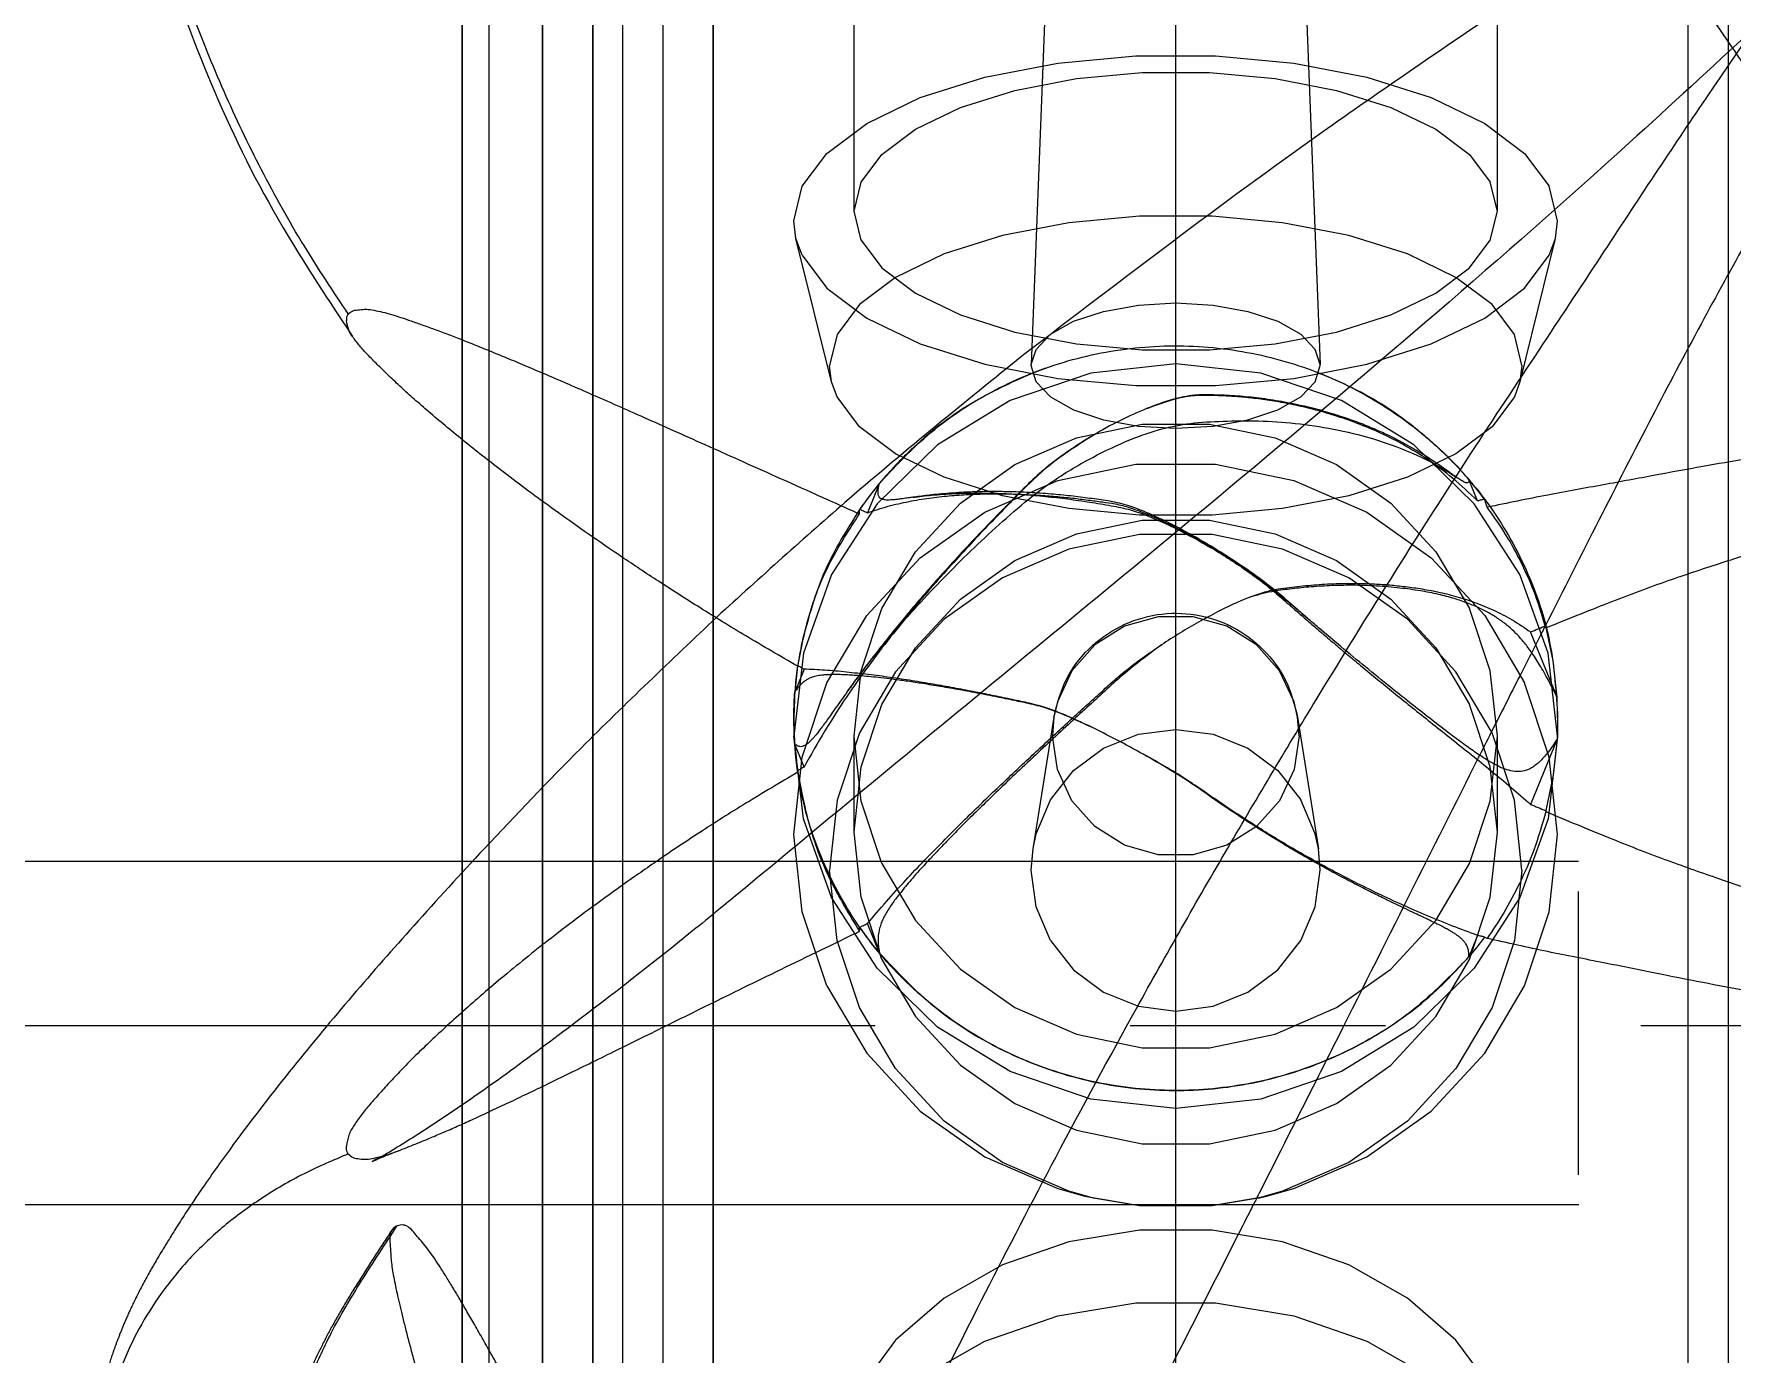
# Model space of a CAD drawing. Header units: millimetres. Extents: x 8981 to 59433, y 5244 to 14154.
# Drawn here: x 10586.3 to 10670.7, y 11460 to 11525.7 of the extents above; entities that cross this region are included whole.
import ezdxf

# ---------------------------------------------------------------- set-up
doc = ezdxf.new("R2010")
doc.units = ezdxf.units.MM
doc.linetypes.add('CENTERX2', pattern=[101.6, 63.5, -12.7, 12.7, -12.7])
doc.linetypes.add('DASHED', pattern=[19.05, 12.7, -6.35])
doc.layers.add('1实线层', color=7, linetype='Continuous', lineweight=30)
for name, color, linetype in [('2虚线层', 6, 'DASHED'), ('3中心线层', 1, 'CENTERX2'), ('6细线层', 4, 'Continuous')]:
    doc.layers.add(name, color=color, linetype=linetype)

# ---------------------------------------------------------------- blocks, each defined once
blk = doc.blocks.new('G$CE91B29D6')
at = {"layer": '3中心线层'}
blk.add_line((383.042, 0), (-78.587, 0), dxfattribs=at)
at = {"layer": '6细线层'}
for p, q in [((101.382, -261.628), (101.382, 259.367)), ((135.535, -261.575), (135.535, 259.367)), ((75.882, 2.283), (75.882, 70.297)), ((126.882, 21.956), (126.882, 70.297)), ((73.882, 1.902), (73.882, 66.297)), ((128.882, 23.277), (128.882, 66.297)), ((85.382, 40.517), (85.382, 59.862)), ((95.247, 59.974), (94.197, 32.885)), ((107.516, 59.974), (108.566, 32.885)), ((117.382, 40.517), (117.382, 59.862)), ((119.966, 41.755), (118.739, 43.394)), ((82.382, 40.041), (82.797, 41.755)), ((85.382, 40.517), (85.731, 41.961)), ((120.382, 40.041), (119.966, 41.755)), ((82.49, 39.16), (82.382, 40.041)), ((117.032, 39.074), (117.382, 40.517)), ((120.273, 39.16), (120.382, 40.041)), ((84.254, 32.035), (82.49, 39.16)), ((118.51, 32.035), (120.273, 39.16)), ((119.966, 38.327), (120.273, 39.16)), ((94.197, 32.886), (94.44, 33.64)), ((84.155, 32.833), (84.255, 32.031)), ((94.196, 32.833), (94.197, 32.886)), ((94.44, 32.026), (94.196, 32.833)), ((108.323, 32.026), (108.567, 32.833)), ((108.567, 32.833), (108.566, 32.886)), ((118.508, 32.031), (118.608, 32.833)), ((113.228, 28.888), (116.236, 25.955)), ((112.904, 27.277), (115.32, 28.441)), ((86.368, 26.104), (86.801, 27.173)), ((86.4, 26.688), (86.801, 27.173)), ((109.999, 26.361), (112.904, 27.277)), ((86.013, 26.188), (86.4, 26.688)), ((106.699, 25.724), (109.999, 26.361)), ((116.12, 26.986), (116.716, 25.514)), ((114.326, 23.575), (112.088, 25.998)), ((88.437, 23.575), (86.765, 20.751)), ((115.998, 20.751), (114.326, 23.575)), ((128.882, -28.63), (128.882, 23.277)), ((126.882, -31.603), (126.882, 21.956)), ((82.412, 16.342), (83.727, 19.587)), ((82.607, 18.14), (82.977, 19.897)), ((82.412, 16.342), (82.607, 18.14)), ((119.905, 18.528), (120.382, 14.406)), ((120.191, 17.913), (120.188, 17.876)), ((120.191, 17.913), (120.275, 17.251)), ((82.797, 13.362), (84.024, 17.045)), ((119.871, 17.73), (120.336, 16.584)), ((120.275, 17.251), (120.336, 16.584)), ((82.382, 15.296), (82.382, 14.406)), ((95.318, 15.338), (94.28, 8.802)), ((95.246, 14.423), (95.318, 15.338)), ((107.445, 15.338), (108.483, 8.802)), ((107.445, 15.338), (107.517, 14.423)), ((120.382, 15.296), (120.382, 14.406)), ((82.382, 14.406), (82.858, 10.284)), ((85.382, 9.628), (85.382, 14.406)), ((95.246, 14.423), (95.494, 12.737)), ((117.382, 9.628), (117.382, 14.406)), ((82.412, 14.25), (83.727, 11.005)), ((119.871, 12.862), (120.336, 14.008)), ((82.382, 9.51), (82.797, 13.362)), ((120.382, 9.51), (119.966, 13.362)), ((120.191, 12.679), (120.188, 12.604)), ((94.44, 9.544), (95.158, 11.233)), ((82.858, 10.284), (84.263, 6.369)), ((82.977, 10.695), (82.969, 10.646)), ((94.282, 8.809), (94.44, 9.544)), ((94.196, 7.73), (94.282, 8.809)), ((108.567, 7.73), (108.481, 8.809)), ((81.348, 8.165), (166.486, 8.165)), ((84.155, 7.73), (84.531, 4.24)), ((81.348, -7.423), (81.348, 6.676)), ((84.263, 6.369), (86.527, 2.857)), ((116.12, 3.606), (116.716, 5.078)), ((86.013, 4.404), (86.4, 3.904)), ((86.368, 4.488), (86.801, 3.419)), ((86.4, 3.904), (86.801, 3.419)), ((88.437, 0.459), (86.765, 3.284)), ((73.882, -50.757), (73.882, 1.902)), ((75.882, -50.258), (75.882, 2.283)), ((81.335, -8.912), (166.486, -8.912)), ((97.285, -8.582), (96.863, -8.482)), ((105.478, -8.582), (105.9, -8.482))]:
    blk.add_line(p, q, dxfattribs=at)
for points in [[(118.739, 43.394), (116.753, 44.886), (114.095, 46.167), (110.882, 47.18), (107.253, 47.881), (103.368, 48.239), (99.395, 48.239), (95.51, 47.881), (91.882, 47.18), (88.668, 46.167), (86.01, 44.886)], [(117.382, 40.517), (117.032, 41.961), (115.998, 43.341), (114.326, 44.598), (112.088, 45.676), (109.382, 46.529), (106.326, 47.12), (103.054, 47.421), (99.709, 47.421), (96.437, 47.12), (93.382, 46.529), (90.675, 45.676), (88.437, 44.598), (86.765, 43.341), (85.731, 41.961)], [(86.01, 44.886), (84.024, 43.394), (82.797, 41.755)], [(84.155, 32.833), (84.531, 34.386), (85.646, 35.874), (87.443, 37.225), (89.859, 38.389), (92.764, 39.305), (96.064, 39.942), (99.575, 40.266), (103.188, 40.266), (106.699, 39.942), (109.999, 39.305), (112.904, 38.389), (115.32, 37.225), (117.118, 35.874), (118.232, 34.386), (118.608, 32.833)], [(99.709, 33.613), (96.437, 33.915), (93.382, 34.505), (90.675, 35.358), (88.437, 36.437), (86.765, 37.694), (85.731, 39.074), (85.382, 40.517)], [(95.51, 32.2), (91.882, 32.901), (88.668, 33.914), (86.01, 35.195), (84.024, 36.688), (82.797, 38.327), (82.49, 39.16)], [(117.032, 39.074), (115.998, 37.694), (114.326, 36.437), (112.088, 35.358), (109.382, 34.505), (106.326, 33.915)], [(119.966, 38.327), (118.739, 36.688), (116.753, 35.195), (114.095, 33.914), (110.882, 32.901)], [(108.566, 32.886), (108.323, 33.64), (107.605, 34.392), (106.463, 35.038), (104.974, 35.533), (103.241, 35.844), (101.382, 35.951), (99.522, 35.844), (97.789, 35.533), (96.3, 35.038), (95.158, 34.392), (94.44, 33.64)], [(106.326, 33.915), (103.054, 33.613), (99.709, 33.613)], [(82.382, 14.406), (82.858, 18.528), (84.263, 22.443), (86.527, 25.955), (89.535, 28.888), (93.138, 31.095), (97.154, 32.465), (101.382, 32.93), (105.609, 32.465)], [(110.882, 32.901), (107.253, 32.2), (103.368, 31.842), (99.395, 31.842), (95.51, 32.2)], [(105.609, 32.465), (109.625, 31.095), (113.228, 28.888)], [(84.255, 32.031), (84.531, 31.279), (85.646, 29.792), (87.443, 28.441)], [(108.323, 32.026), (107.605, 31.274), (106.463, 30.628), (104.974, 30.133), (103.241, 29.821), (101.382, 29.715), (99.522, 29.821), (97.789, 30.133), (96.3, 30.628), (95.158, 31.274), (94.44, 32.026)], [(115.32, 28.441), (117.118, 29.792), (118.232, 31.279), (118.508, 32.031)], [(112.088, 25.998), (109.382, 27.915), (106.326, 29.241), (103.054, 29.919), (99.709, 29.919), (96.437, 29.241), (93.382, 27.915)], [(87.443, 28.441), (89.859, 27.277), (92.764, 26.361)], [(93.382, 27.915), (90.675, 25.998), (88.437, 23.575)], [(110.882, 25.552), (107.253, 27.127), (103.368, 27.933), (99.395, 27.933), (95.51, 27.127)], [(95.51, 27.127), (91.882, 25.552), (88.668, 23.276), (86.01, 20.398), (84.024, 17.045)], [(92.764, 26.361), (96.064, 25.724), (99.575, 25.4)], [(116.12, 26.986), (116.624, 26.354), (117.104, 25.696)], [(99.575, 25.4), (103.188, 25.4), (106.699, 25.724)], [(119.966, 13.362), (118.739, 17.045), (116.753, 20.398), (114.095, 23.276), (110.882, 25.552)], [(116.236, 25.955), (118.5, 22.443), (119.905, 18.528)], [(117.382, 9.628), (117.032, 12.871), (115.998, 15.973), (114.326, 18.797), (112.088, 21.22), (109.382, 23.137), (106.326, 24.464), (103.054, 25.142), (99.709, 25.142), (96.437, 24.464), (93.382, 23.137), (90.675, 21.22), (88.437, 18.797), (86.765, 15.973)], [(84.155, 7.73), (84.531, 11.221), (85.646, 14.564), (87.443, 17.599), (89.859, 20.215), (92.764, 22.272), (96.064, 23.705), (99.575, 24.432), (103.188, 24.432), (106.699, 23.705), (109.999, 22.272), (112.904, 20.215), (115.32, 17.599), (117.118, 14.564)], [(85.382, 14.406), (85.731, 17.649), (86.765, 20.751)], [(95.318, 15.338), (95.494, 16.108), (96.22, 17.657), (97.364, 18.943), (98.833, 19.864), (100.508, 20.344), (102.255, 20.344), (103.93, 19.864), (105.4, 18.943), (106.543, 17.657), (107.269, 16.108), (107.445, 15.338)], [(117.382, 14.406), (117.032, 17.649), (115.998, 20.751)], [(85.382, 9.628), (85.731, 12.871), (86.765, 15.973)], [(115.998, 8.061), (114.326, 5.237), (112.088, 2.814), (109.382, 0.897), (106.326, -0.429), (103.054, -1.107), (99.709, -1.107), (96.437, -0.429), (93.382, 0.897), (90.675, 2.814), (88.437, 5.237), (86.765, 8.061), (85.731, 11.163), (85.382, 14.406)], [(86.527, 2.857), (89.535, -0.076), (93.138, -2.283), (97.154, -3.653), (101.382, -4.118), (105.609, -3.653), (109.625, -2.283), (113.228, -0.076), (116.236, 2.857), (118.5, 6.369), (119.905, 10.284), (120.382, 14.406)], [(108.481, 8.809), (108.323, 9.544), (107.605, 11.233), (106.463, 12.684), (104.974, 13.797), (103.241, 14.497), (101.382, 14.736), (99.522, 14.497), (97.789, 13.797), (96.3, 12.684), (95.158, 11.233)], [(95.494, 12.737), (96.22, 11.189), (97.364, 9.902), (98.833, 8.981), (100.508, 8.502), (102.255, 8.502), (103.93, 8.981), (105.4, 9.902), (106.543, 11.189), (107.269, 12.737), (107.517, 14.423)], [(115.998, 8.061), (117.032, 11.163), (117.382, 14.406)], [(117.118, 14.564), (118.232, 11.221), (118.608, 7.73)], [(82.412, 14.25), (82.607, 12.452), (82.977, 10.695)], [(120.191, 12.679), (120.275, 13.341), (120.336, 14.008)], [(84.024, 1.976), (82.797, 5.659), (82.382, 9.51)], [(86.765, 3.284), (85.731, 6.385), (85.382, 9.628)], [(115.998, 3.284), (117.032, 6.385), (117.382, 9.628)], [(118.739, 1.976), (119.966, 5.659), (120.382, 9.51)], [(107.605, 4.227), (106.463, 2.776), (104.974, 1.663), (103.241, 0.963), (101.382, 0.725), (99.522, 0.963), (97.789, 1.663), (96.3, 2.776), (95.158, 4.227), (94.44, 5.917), (94.196, 7.73)], [(105.479, -8.582), (106.699, -8.244), (109.999, -6.812), (112.904, -4.754), (115.32, -2.139), (117.118, 0.897), (118.232, 4.24), (118.608, 7.73)], [(107.605, 4.227), (108.323, 5.917), (108.567, 7.73)], [(84.531, 4.24), (85.646, 0.897), (87.443, -2.139), (89.859, -4.754), (92.764, -6.812), (96.064, -8.244), (97.284, -8.582)], [(116.12, 3.606), (116.624, 4.238), (117.104, 4.896)], [(115.998, 3.284), (114.326, 0.459), (112.088, -1.964), (109.382, -3.881), (106.326, -5.207), (103.054, -5.885), (99.709, -5.885), (96.437, -5.207), (93.382, -3.881), (90.675, -1.964), (88.437, 0.459)], [(96.863, -8.482), (95.51, -8.107), (91.882, -6.531), (88.668, -4.255), (86.01, -1.377), (84.024, 1.976)], [(118.739, 1.976), (116.753, -1.377), (114.095, -4.255), (110.882, -6.531), (107.253, -8.107), (105.9, -8.482)], [(105.9, -8.482), (103.368, -8.912), (99.395, -8.912), (96.863, -8.482)], [(97.284, -8.582), (99.575, -8.972), (103.188, -8.972), (105.479, -8.582)], [(84.834, -19.83), (85.646, -18.092), (87.443, -15.658), (89.859, -13.56), (92.764, -11.91), (96.064, -10.762), (99.575, -10.178), (103.188, -10.178), (106.699, -10.762), (109.999, -11.91), (112.904, -13.56), (115.32, -15.658), (117.118, -18.092), (117.929, -19.83)], [(119.633, -24.43), (118.739, -22.518), (116.753, -19.829), (114.095, -17.521), (110.882, -15.695), (107.253, -14.432), (103.368, -13.787), (99.395, -13.787), (95.51, -14.432), (91.882, -15.695), (88.668, -17.521), (86.01, -19.829), (84.024, -22.518)]]:
    blk.add_lwpolyline(points, dxfattribs=at)
for points in [[(142.548, 35.409), (144.748, 38.803), (146.861, 42.573), (148.725, 46.475), (150.34, 50.488), (151.703, 54.596), (152.821, 58.778), (153.702, 63.015), (154.357, 67.29), (154.797, 71.632), (155.035, 76.195), (155.084, 80.99), (154.953, 86.01), (154.653, 91.251), (154.194, 96.713), (153.581, 102.397), (152.821, 108.307), (151.919, 114.451), (150.877, 120.839), (149.692, 127.482), (148.366, 134.397), (146.893, 141.599), (145.268, 149.114), (144.444, 153.047), (143.398, 156.997), (141.9, 161.017), (140.111, 165.055)], [(140.458, 164.803), (143.75, 156.679), (145.82, 147.819), (147.661, 139.275), (149.274, 131.172), (150.695, 123.492), (151.925, 116.194), (152.968, 109.252), (153.832, 102.629), (154.511, 96.301), (154.99, 90.407), (155.269, 85.09), (155.371, 80.256), (155.307, 75.478), (155.003, 70.302), (154.405, 65.163), (153.438, 59.819), (151.962, 54.081), (149.729, 47.743), (146.523, 40.976), (142.33, 34.281)], [(48.991, 16.828), (49.136, 17.063), (49.533, 17.699), (49.967, 18.384), (50.438, 19.122), (50.95, 19.917), (51.503, 20.777), (52.097, 21.708), (52.734, 22.719), (53.416, 23.818), (54.147, 25.011), (54.932, 26.306), (55.774, 27.712), (56.68, 29.235), (57.659, 30.886), (58.715, 32.674), (59.856, 34.612), (61.088, 36.715), (62.417, 38.998), (63.849, 41.477), (65.395, 44.172), (67.063, 47.1), (68.866, 50.283), (70.821, 53.742), (72.946, 57.498), (75.247, 61.59), (77.702, 66.071), (80.326, 70.972), (83.189, 76.301), (86.328, 82.092), (89.763, 88.386), (93.544, 95.218), (97.658, 102.478), (101.63, 109.325), (105.124, 115.227), (108.217, 120.361), (110.973, 124.87), (113.445, 128.856), (115.674, 132.398), (117.692, 135.559), (119.525, 138.393), (121.196, 140.939), (122.722, 143.235), (124.12, 145.31), (125.401, 147.189), (126.579, 148.895), (127.664, 150.444), (128.665, 151.855), (129.589, 153.14), (130.444, 154.314), (131.235, 155.385), (131.968, 156.365), (132.648, 157.263), (133.279, 158.085), (133.865, 158.838), (134.412, 159.529), (134.921, 160.162), (135.397, 160.744), (135.84, 161.278), (136.254, 161.768), (136.641, 162.219), (137.001, 162.634), (137.34, 163.014), (137.659, 163.362), (137.961, 163.679), (138.247, 163.967), (138.524, 164.226), (138.795, 164.455), (139.054, 164.658)], [(140.358, 163.645), (140.287, 163.365), (140.198, 163.063), (140.094, 162.736), (139.973, 162.382), (139.834, 161.999), (139.679, 161.585), (139.506, 161.137), (139.315, 160.651), (139.103, 160.125), (138.868, 159.555), (138.608, 158.937), (138.321, 158.267), (138.003, 157.54), (137.652, 156.751), (137.265, 155.895), (136.838, 154.964), (136.368, 153.953), (135.85, 152.852), (135.278, 151.653), (134.649, 150.347), (133.954, 148.923), (133.186, 147.369), (132.339, 145.671), (131.403, 143.815), (130.368, 141.782), (129.223, 139.554), (127.954, 137.11), (126.545, 134.426), (124.979, 131.473), (123.235, 128.222), (121.289, 124.637), (119.113, 120.679), (116.675, 116.303), (113.936, 111.458), (110.844, 106.087), (107.337, 100.13), (103.336, 93.512), (98.793, 86.238), (94.248, 79.177), (90.169, 72.976), (86.465, 67.468), (83.097, 62.545), (80.078, 58.088), (77.359, 54.037), (74.873, 50.365), (72.588, 47.032), (70.49, 43.995), (68.564, 41.222), (66.795, 38.684), (65.17, 36.357), (63.676, 34.221), (62.299, 32.259), (61.029, 30.455), (59.857, 28.796), (58.773, 27.27), (57.772, 25.863), (56.849, 24.564), (56.001, 23.363), (55.221, 22.251), (54.504, 21.221), (53.847, 20.266), (53.242, 19.38), (52.684, 18.56), (52.165, 17.803), (51.682, 17.104), (51.231, 16.46), (50.809, 15.868), (50.414, 15.324), (50.043, 14.825), (49.696, 14.368), (49.371, 13.948), (49.066, 13.563), (48.78, 13.21), (48.513, 12.887), (48.196, 12.66), (47.828, 12.611), (47.47, 12.74)], [(57.262, 64.572), (57.211, 64.637), (57.486, 64.32), (58.954, 62.715), (62.075, 59.534), (66.727, 55.11), (78.82, 43.916), (98.058, 27.296), (117.117, 11.557), (122.182, 7.362), (124.128, 5.757), (125.414, 4.71), (131.455, -0.01), (138.453, -5.004), (140.497, -6.291), (141.014, -6.587), (141.265, -6.711), (141.287, -6.721)], [(140.429, -86.851), (140.476, -86.703), (140.477, -86.442), (140.459, -86.161), (140.436, -85.856), (140.407, -85.526), (140.358, -85.167), (140.287, -84.779), (140.198, -84.36), (140.094, -83.908), (139.973, -83.418), (139.834, -82.89), (139.679, -82.319), (139.506, -81.702), (139.315, -81.036), (139.103, -80.316), (138.868, -79.538), (138.608, -78.697), (138.321, -77.788), (138.003, -76.804), (137.652, -75.74), (137.265, -74.589), (136.838, -73.343), (136.368, -71.994), (135.85, -70.532), (135.278, -68.949), (134.649, -67.232), (133.954, -65.369), (133.186, -63.348), (132.339, -61.154), (131.403, -58.77), (130.368, -56.179), (129.223, -53.36), (127.954, -50.292), (126.545, -46.951), (124.979, -43.31), (123.235, -39.339), (121.289, -35.007), (119.113, -30.277), (116.675, -25.109), (113.936, -19.46), (110.844, -13.283), (107.337, -6.531), (103.336, 0.852), (98.793, 8.832), (94.248, 16.449), (90.169, 23.037), (86.465, 28.814), (83.097, 33.917), (80.078, 38.491), (77.359, 42.609), (74.873, 46.311), (72.588, 49.647), (70.49, 52.665), (68.564, 55.405), (66.795, 57.898), (65.392, 59.863)], [(85.397, 50.43), (94.123, 44.419), (108.947, 33.372)], [(69.421, 45.405), (70.821, 42.907), (72.946, 39.092), (75.247, 34.901), (77.702, 30.268), (80.326, 25.147), (82.992, 19.904)], [(142.548, 35.409), (142.305, 35.564), (141.995, 35.618), (141.645, 35.64), (141.261, 35.588), (140.847, 35.501), (140.403, 35.381), (139.927, 35.231), (139.417, 35.056), (138.868, 34.863), (138.276, 34.649), (137.639, 34.411), (136.953, 34.147), (136.215, 33.855), (135.421, 33.532), (134.565, 33.178), (133.643, 32.791), (132.649, 32.368), (131.578, 31.907), (130.423, 31.403), (129.177, 30.854), (127.832, 30.257), (126.379, 29.609), (124.807, 28.906), (123.108, 28.145), (121.268, 27.319), (119.275, 26.425), (117.115, 25.456)], [(142.335, 34.278), (142.519, 34.593), (142.634, 35.071)], [(142.548, 35.409), (142.61, 35.309), (142.641, 35.195), (142.634, 35.071)], [(116.12, 26.986), (113.373, 29.664), (110.124, 31.742), (106.509, 33.132), (102.68, 33.776), (98.796, 33.647), (95.02, 32.75), (91.511, 31.123), (88.414, 28.834), (85.86, 25.979), (83.955, 22.676), (82.779, 19.065), (82.382, 15.296)], [(120.188, 17.876), (122.77, 19.388), (125.065, 20.796), (127.114, 22.105), (128.95, 23.323), (130.6, 24.454), (132.086, 25.506), (133.428, 26.483), (134.639, 27.393), (135.735, 28.24), (136.727, 29.029), (137.626, 29.764), (138.441, 30.449), (139.178, 31.089), (139.843, 31.688), (140.442, 32.248), (140.981, 32.77), (141.467, 33.259), (141.895, 33.72), (142.25, 34.163), (142.335, 34.278)], [(108.947, 33.372), (117.627, 26.205), (124.21, 20.327)], [(87.836, 28.286), (89.565, 29.801), (92.822, 31.833), (94.34, 32.5)], [(107.859, 32.71), (108.387, 32.514)], [(108.387, 32.514), (111.343, 31.07), (114.41, 28.779), (114.935, 28.278)], [(86.368, 26.104), (87.608, 27.236), (88.858, 28.166), (90.102, 28.924), (91.322, 29.535), (92.5, 30.017), (93.616, 30.394), (94.668, 30.689), (95.665, 30.916), (96.608, 31.085), (97.48, 31.205), (98.295, 31.285), (99.076, 31.33), (99.835, 31.355), (100.642, 31.316), (101.644, 31.101), (102.834, 30.686)], [(88.408, 27.976), (88.674, 28.154), (89.013, 28.372), (89.392, 28.604), (89.818, 28.85), (90.301, 29.111), (90.856, 29.388), (91.508, 29.683), (92.27, 29.991), (93.114, 30.289), (94.054, 30.574), (95.112, 30.841), (96.252, 31.067), (97.364, 31.228), (98.443, 31.328), (99.481, 31.375), (100.444, 31.36), (101.539, 31.147), (102.84, 30.698)], [(102.84, 30.698), (104.165, 30.095), (105.496, 29.365)], [(57.237, 30.175), (57.31, 30.167), (58.26, 30.064), (59.282, 29.953), (60.384, 29.834), (61.57, 29.705), (62.85, 29.563), (64.231, 29.402), (65.721, 29.219), (67.33, 29.01), (69.066, 28.773), (70.943, 28.502), (72.972, 28.187), (75.166, 27.813), (77.536, 27.379), (80.099, 26.906), (82.878, 26.394), (85.89, 25.786)], [(117.688, 16.661), (117.057, 17.513), (115.913, 18.954), (114.697, 20.371), (113.415, 21.765), (112.087, 23.115), (110.705, 24.433), (109.25, 25.732), (107.668, 26.966), (105.742, 28.146), (103.873, 29.053), (102.239, 29.64), (100.845, 29.933), (99.238, 30.062), (97.496, 30.089), (95.672, 29.985), (93.777, 29.722), (91.842, 29.275), (89.903, 28.602), (88.002, 27.65), (87.339, 27.228)], [(105.491, 29.355), (106.766, 28.535), (107.871, 27.696), (108.766, 26.87), (109.621, 26.009), (110.521, 25.087), (111.453, 24.104), (112.428, 23.044), (113.445, 21.898), (114.499, 20.658), (115.58, 19.321), (116.673, 17.888), (117.765, 16.343), (118.841, 14.662), (119.871, 12.862)], [(105.496, 29.365), (106.747, 28.562), (107.824, 27.753), (108.701, 26.963), (109.131, 26.539)], [(82.969, 19.788), (79.854, 21.031), (77.042, 22.08), (74.481, 22.944), (72.153, 23.69), (70.036, 24.353), (68.105, 24.94), (66.337, 25.458), (64.717, 25.916), (63.228, 26.325), (61.86, 26.689), (60.601, 27.014), (59.439, 27.302), (58.366, 27.557), (57.374, 27.78), (56.458, 27.979), (55.992, 28.078)], [(87.082, 27.493), (87.59, 28.037)], [(87.59, 28.037), (87.836, 28.286)], [(88.121, 27.779), (88.376, 27.955), (88.408, 27.976)], [(114.935, 28.278), (115.301, 27.904)], [(115.301, 27.904), (116.121, 26.984)], [(86.801, 27.173), (86.809, 27.04), (86.942, 27.002), (87.034, 27.04), (87.135, 27.096), (87.248, 27.167), (87.339, 27.228)], [(86.801, 27.173), (87.082, 27.493)], [(87.339, 27.228), (87.378, 27.254)], [(87.378, 27.254), (87.53, 27.361), (87.704, 27.484), (87.899, 27.623), (88.121, 27.779)], [(116.716, 25.514), (115.692, 25.837), (114.659, 26.075), (113.638, 26.246), (112.647, 26.359), (111.689, 26.425), (110.765, 26.454), (109.883, 26.455), (109.046, 26.432), (108.209, 26.389), (107.359, 26.324), (106.524, 26.244), (105.734, 26.149), (105.03, 26.054), (104.394, 25.955), (103.652, 25.764), (102.702, 25.404), (101.614, 24.895), (100.495, 24.299), (99.479, 23.701), (98.554, 23.111), (97.681, 22.513), (96.868, 21.904), (96.195, 21.344), (95.611, 20.83), (95.044, 20.335), (94.478, 19.848), (93.902, 19.356), (93.297, 18.843), (92.64, 18.292), (91.919, 17.693), (91.152, 17.064), (90.347, 16.41), (89.493, 15.725), (88.589, 15.004), (87.641, 14.248), (86.665, 13.467), (85.677, 12.666), (84.693, 11.847), (83.727, 11.005)], [(114.467, 26.282), (113.528, 26.389), (112.4, 26.467), (111.259, 26.495), (110.109, 26.478), (108.968, 26.419), (107.857, 26.326), (106.759, 26.202), (105.656, 26.045), (104.587, 25.867), (103.63, 25.654), (102.435, 25.216), (100.905, 24.486), (99.23, 23.539), (97.307, 22.282), (95.561, 20.899), (94.826, 20.269)], [(94.829, 20.266), (95.293, 20.666), (96.228, 21.473), (97.245, 22.269), (98.467, 23.116), (99.831, 23.972), (101.231, 24.758), (102.566, 25.407), (103.717, 25.857), (104.646, 26.087), (105.537, 26.216), (106.48, 26.335), (107.466, 26.433), (108.518, 26.51), (109.582, 26.556), (110.505, 26.568), (111.308, 26.556), (112.019, 26.526), (112.639, 26.485), (113.171, 26.438), (113.63, 26.389), (114.029, 26.34), (114.379, 26.294), (114.467, 26.282)], [(109.131, 26.539), (109.418, 26.249)], [(109.418, 26.249), (109.524, 26.142)], [(114.467, 26.282), (114.688, 26.251), (114.954, 26.215), (115.181, 26.185), (115.377, 26.164), (115.554, 26.15), (115.714, 26.146), (115.853, 26.156), (115.968, 26.181), (116.063, 26.227), (116.139, 26.308), (116.186, 26.447), (116.183, 26.672), (116.12, 26.985)], [(116.121, 26.984), (116.937, 25.933)], [(83.719, 22.001), (84.282, 23.219), (85.061, 24.587), (85.89, 25.786)], [(85.89, 25.786), (85.952, 25.987), (85.996, 26.131)], [(85.996, 26.131), (86.013, 26.188)], [(86.013, 26.188), (86.191, 26.146), (86.368, 26.104)], [(109.524, 26.142), (110.388, 25.266), (111.282, 24.334), (112.241, 23.307), (113.2, 22.245), (114.066, 21.253), (114.815, 20.367), (115.471, 19.568), (116.048, 18.843), (116.551, 18.193), (116.989, 17.614), (117.372, 17.096), (117.688, 16.661)], [(117.104, 25.696), (116.91, 25.605), (116.716, 25.514)], [(116.937, 25.933), (117.103, 25.698)], [(117.103, 25.698), (118.824, 22.641), (119.989, 19.043)], [(117.115, 25.456), (117.11, 25.576), (117.104, 25.696)], [(120.188, 17.876), (119.573, 20.549), (118.538, 23.107), (117.115, 25.456)], [(82.996, 19.89), (83.572, 21.637), (83.719, 22.001)], [(97.72, 21.305), (96.941, 21.575), (96.287, 21.727), (95.724, 21.804), (95.184, 21.864), (94.646, 21.915), (94.104, 21.955), (93.542, 21.982), (92.941, 21.998), (92.285, 21.998), (91.578, 21.977), (90.834, 21.93), (90.052, 21.853), (89.226, 21.74), (88.355, 21.578), (87.447, 21.354), (86.517, 21.055), (85.578, 20.671), (84.644, 20.187), (83.727, 19.587)], [(82.413, 16.346), (82.841, 17.179), (83.277, 17.947), (83.7, 18.597), (84.09, 19.109), (84.458, 19.515), (84.841, 19.869), (85.267, 20.195), (85.74, 20.493), (86.262, 20.763), (86.85, 21.011), (87.523, 21.241), (88.31, 21.451), (89.211, 21.629), (90.226, 21.769), (91.389, 21.868), (92.602, 21.905), (93.733, 21.882), (94.765, 21.816), (95.713, 21.718), (96.623, 21.585), (97.72, 21.306)], [(97.72, 21.305), (98.489, 20.976), (99.306, 20.58)], [(107.445, 15.338), (106.85, 17.166), (105.709, 18.73), (104.137, 19.861), (102.298, 20.446), (100.377, 20.432), (98.562, 19.829), (97.025, 18.7), (95.908, 17.155), (95.318, 15.338)], [(99.306, 20.58), (100.241, 20.078), (101.181, 19.525), (102.093, 18.944)], [(124.21, 20.327), (130.966, 13.806), (135.791, 8.792), (139.286, 4.97), (145.291, -2.069), (148.266, -5.923), (149.801, -8.076), (150.653, -9.35), (151.145, -10.118), (151.491, -10.674), (151.757, -11.11), (151.971, -11.468), (152.155, -11.78), (152.33, -12.084), (152.495, -12.376), (152.657, -12.67), (152.816, -12.967), (152.968, -13.26), (153.108, -13.538), (153.232, -13.792), (153.342, -14.025), (153.443, -14.242), (153.536, -14.45), (153.623, -14.649), (153.705, -14.84), (153.781, -15.022), (153.853, -15.197), (153.92, -15.366), (153.984, -15.529), (154.044, -15.687), (154.101, -15.84), (154.155, -15.988), (154.206, -16.133), (154.256, -16.275), (154.303, -16.413), (154.348, -16.548), (154.391, -16.681), (154.433, -16.811), (154.473, -16.94), (154.512, -17.066), (154.548, -17.188), (154.583, -17.305), (154.615, -17.418), (154.646, -17.529), (154.676, -17.638), (154.704, -17.746), (154.732, -17.851), (154.758, -17.956), (154.784, -18.06), (154.808, -18.162), (154.832, -18.264), (154.855, -18.365), (154.877, -18.465), (154.899, -18.565), (154.919, -18.663), (154.939, -18.762), (154.958, -18.859), (154.977, -18.957), (154.995, -19.054), (155.013, -19.15), (155.029, -19.246), (155.046, -19.342), (155.061, -19.437), (155.076, -19.532), (155.091, -19.626), (155.105, -19.72), (155.118, -19.813), (155.131, -19.906), (155.144, -19.999), (155.156, -20.091), (155.168, -20.183), (155.179, -20.276), (155.19, -20.367), (155.2, -20.459), (155.21, -20.551), (155.22, -20.642), (155.229, -20.733), (155.238, -20.823), (155.247, -20.913), (155.255, -21.003), (155.263, -21.093), (155.271, -21.182), (155.278, -21.271), (155.285, -21.36), (155.291, -21.448), (155.297, -21.536), (155.303, -21.623), (155.309, -21.71), (155.314, -21.797), (155.319, -21.883), (155.324, -21.968), (155.329, -22.054), (155.333, -22.138), (155.337, -22.222), (155.341, -22.305), (155.344, -22.387), (155.347, -22.469), (155.35, -22.549), (155.353, -22.628), (155.355, -22.706), (155.358, -22.783), (155.362, -22.933), (155.365, -23.079), (155.368, -23.222), (155.37, -23.361), (155.371, -23.497), (155.372, -23.631), (155.373, -23.762), (155.373, -23.893), (155.373, -24.022), (155.372, -24.15), (155.371, -24.278), (155.37, -24.409), (155.368, -24.553), (155.367, -24.675), (155.365, -24.771), (155.363, -24.873), (155.361, -24.978), (155.359, -25.085), (155.356, -25.195), (155.353, -25.307), (155.349, -25.421), (155.345, -25.538), (155.341, -25.657), (155.336, -25.779), (155.331, -25.904), (155.326, -26.032), (155.319, -26.163), (155.313, -26.297), (155.306, -26.434), (155.298, -26.574), (155.29, -26.716), (155.281, -26.862), (155.272, -27.011), (155.267, -27.087), (155.262, -27.163), (155.257, -27.241), (155.251, -27.319), (155.246, -27.399), (155.24, -27.479), (155.234, -27.56), (155.228, -27.643), (155.221, -27.726), (155.215, -27.811), (155.208, -27.896), (155.201, -27.983), (155.194, -28.071), (155.186, -28.16), (155.179, -28.25), (155.171, -28.342), (155.162, -28.435), (155.154, -28.529), (155.145, -28.625), (155.136, -28.722), (155.127, -28.82), (155.118, -28.92), (155.108, -29.022), (155.098, -29.126), (155.087, -29.231), (155.076, -29.34), (155.064, -29.452), (155.052, -29.567), (155.04, -29.686), (155.027, -29.809), (155.012, -29.938), (154.998, -30.073), (154.982, -30.213), (154.965, -30.359), (154.947, -30.51), (154.929, -30.664), (154.91, -30.821), (154.891, -30.98), (154.871, -31.141), (154.85, -31.305), (154.829, -31.471), (154.808, -31.638), (154.785, -31.808), (154.762, -31.981), (154.739, -32.155), (154.715, -32.331), (154.69, -32.51), (154.665, -32.69), (154.639, -32.872), (154.612, -33.057), (154.585, -33.243), (154.557, -33.431), (154.529, -33.621), (154.5, -33.813), (154.47, -34.006), (154.44, -34.202), (154.409, -34.399), (154.378, -34.598), (154.346, -34.798), (154.313, -35.001), (154.279, -35.206), (154.245, -35.413), (154.213, -35.605)], [(82.977, 19.897), (82.969, 19.788)], [(82.969, 19.788), (82.996, 19.89)], [(83.727, 19.587), (83.352, 19.742), (82.977, 19.897)], [(82.992, 19.904), (83.029, 19.832)], [(83.029, 19.832), (83.189, 19.516)], [(83.189, 19.516), (84.25, 17.425)], [(83.303, 13.102), (83.736, 12.79), (84.136, 12.653), (84.515, 12.642), (84.914, 12.73), (85.362, 12.917), (85.862, 13.195), (86.415, 13.555), (87.043, 13.999), (87.77, 14.539), (88.623, 15.194), (89.596, 15.956), (90.694, 16.831), (91.938, 17.841), (93.166, 18.858), (94.273, 19.791), (94.829, 20.266)], [(102.092, 18.944), (103.275, 18.042), (104.268, 17.226), (105.128, 16.438), (106.032, 15.615), (106.974, 14.749), (107.973, 13.823), (109.019, 12.842), (110.008, 11.901), (110.858, 11.079), (111.605, 10.345), (112.266, 9.684), (112.84, 9.098), (113.334, 8.583), (113.763, 8.125), (114.138, 7.713), (114.468, 7.34), (114.76, 6.999), (115.01, 6.695), (115.224, 6.422), (115.413, 6.17), (115.583, 5.925), (115.736, 5.684), (115.869, 5.45), (115.979, 5.222), (116.071, 4.986), (116.143, 4.72), (116.187, 4.405), (116.182, 4.028), (116.12, 3.607)], [(116.716, 5.078), (115.774, 6.17), (114.822, 7.224), (113.879, 8.223), (112.959, 9.165), (112.066, 10.058), (111.2, 10.906), (110.368, 11.708), (109.577, 12.46), (108.808, 13.182), (108.032, 13.903), (107.251, 14.624), (106.485, 15.325), (105.76, 15.985), (105.106, 16.578), (104.513, 17.114), (103.868, 17.661), (103.057, 18.277), (102.093, 18.944)], [(119.989, 19.043), (120.195, 17.881)], [(119.871, 17.73), (120.031, 17.821), (120.191, 17.913)], [(120.195, 17.881), (120.336, 16.581)], [(84.25, 17.425), (85.698, 14.566)], [(105.491, 14.816), (106.766, 15.396), (107.871, 15.819), (108.766, 16.06), (109.621, 16.242), (110.521, 16.431), (111.453, 16.616), (112.428, 16.801), (113.445, 16.982), (114.499, 17.157), (115.58, 17.32), (116.673, 17.464), (117.765, 17.585), (118.841, 17.681), (119.871, 17.73)], [(105.496, 14.806), (106.747, 15.375), (107.824, 15.788), (108.701, 16.023), (109.525, 16.195), (110.388, 16.373), (111.282, 16.547), (112.241, 16.724), (113.2, 16.89), (114.066, 17.03), (114.815, 17.141), (115.471, 17.229), (116.048, 17.299), (116.551, 17.353), (116.989, 17.394), (117.372, 17.424), (117.709, 17.445), (118.008, 17.458), (118.274, 17.463), (118.51, 17.462), (118.718, 17.454), (118.901, 17.44), (119.064, 17.421), (119.21, 17.396), (119.345, 17.365), (119.471, 17.327), (119.595, 17.278), (119.721, 17.216)], [(119.721, 17.216), (119.853, 17.131), (119.997, 17.01), (120.158, 16.834)], [(82.381, 15.296), (82.412, 16.345)], [(117.688, 16.661), (117.709, 16.632), (118.008, 16.214), (118.274, 15.838), (118.51, 15.505), (118.718, 15.213), (118.901, 14.96), (119.064, 14.74), (119.21, 14.551), (119.345, 14.387), (119.471, 14.243), (119.595, 14.117), (119.721, 14.01), (119.853, 13.927), (119.997, 13.88), (120.158, 13.896), (120.335, 14.007)], [(120.158, 16.834), (120.335, 16.585)], [(120.382, 15.296), (120.372, 15.871), (120.336, 16.585)], [(120.336, 16.581), (120.382, 15.296)], [(82.381, 15.296), (82.404, 14.407)], [(120.382, 15.296), (120.372, 14.72), (120.336, 14.007)], [(120.36, 14.412), (120.382, 15.296)], [(82.404, 14.407), (82.412, 14.246)], [(85.698, 14.566), (86.328, 13.32), (89.763, 6.489), (93.544, -1.04), (94.386, -2.711)], [(86.801, 3.419), (89.565, 0.791), (92.822, -1.242), (96.434, -2.589), (100.249, -3.195), (104.106, -3.036), (107.859, -2.118), (111.343, -0.478), (114.41, 1.813), (116.937, 4.659), (118.824, 7.95), (119.989, 11.548), (120.36, 14.412)], [(102.84, 13.411), (104.165, 14.134), (105.496, 14.806)], [(82.413, 14.246), (82.854, 13.603), (83.303, 13.102)], [(86.368, 4.488), (87.608, 4.955), (88.858, 5.462), (90.102, 6.004), (91.322, 6.571), (92.5, 7.151), (93.616, 7.731), (94.668, 8.306), (95.665, 8.878), (96.608, 9.443), (97.48, 9.987), (98.295, 10.512), (99.076, 11.031), (99.835, 11.553), (100.642, 12.104), (101.644, 12.732), (102.834, 13.423)], [(86.801, 3.419), (86.809, 3.695), (86.863, 3.903), (86.942, 4.06), (87.034, 4.186), (87.135, 4.293), (87.248, 4.392), (87.378, 4.49), (87.53, 4.593), (87.704, 4.698), (87.899, 4.808), (88.121, 4.925), (88.376, 5.054), (88.674, 5.2), (89.013, 5.363), (89.392, 5.543), (89.818, 5.745), (90.301, 5.976), (90.856, 6.244), (91.508, 6.565), (92.27, 6.949), (93.114, 7.389), (94.054, 7.897), (95.112, 8.496), (96.252, 9.173), (97.364, 9.865), (98.443, 10.567), (99.481, 11.269), (100.444, 11.943), (101.539, 12.65), (102.84, 13.411)], [(119.871, 12.862), (120.031, 12.771), (120.191, 12.679)], [(120.188, 12.604), (119.573, 9.859), (118.538, 7.186), (117.115, 4.688)], [(120.188, 12.604), (122.77, 11.058), (125.065, 9.604), (127.114, 8.238), (128.882, 7.007)], [(83.727, 11.005), (83.352, 10.85), (82.977, 10.695)], [(82.969, 10.646), (79.854, 9.359), (77.042, 8.265), (74.481, 7.357), (72.153, 6.57), (70.036, 5.867), (68.105, 5.24), (66.337, 4.686), (64.717, 4.194), (63.228, 3.754), (61.86, 3.36), (60.601, 3.009), (59.439, 2.696), (58.366, 2.42), (57.374, 2.176), (56.458, 1.959), (55.611, 1.763), (54.828, 1.583), (54.104, 1.418), (53.435, 1.263), (52.817, 1.118), (52.245, 0.981), (51.717, 0.851), (51.228, 0.727), (50.775, 0.609), (50.357, 0.496), (49.97, 0.389), (49.613, 0.286), (49.282, 0.188), (48.976, 0.094), (48.693, 0.005), (48.442, -0.106), (48.281, -0.312), (48.244, -0.577)], [(82.969, 10.646), (83.572, 8.728), (84.282, 7.068), (85.061, 5.617), (85.89, 4.335)], [(128.882, 7.007), (128.95, 6.958), (130.6, 5.758), (132.086, 4.635), (133.428, 3.583), (134.639, 2.598), (135.735, 1.674), (136.727, 0.809), (137.626, -0.002), (138.441, -0.762), (139.178, -1.475), (139.843, -2.146), (140.442, -2.775), (140.981, -3.366), (141.467, -3.92), (141.895, -4.445), (142.25, -4.952), (142.519, -5.444), (142.634, -5.995)], [(117.104, 4.896), (116.91, 4.987), (116.716, 5.078)], [(69.066, 1.09), (70.943, 1.387), (72.972, 1.732), (75.166, 2.141), (77.536, 2.613), (80.099, 3.126), (82.878, 3.68), (85.89, 4.335)], [(85.89, 4.335), (86.013, 4.404)], [(86.013, 4.404), (86.191, 4.446)], [(86.191, 4.446), (86.368, 4.488)], [(117.115, 4.688), (117.11, 4.792), (117.104, 4.896)], [(117.345, 4.578), (117.115, 4.688)], [(119.293, 3.638), (117.345, 4.578)], [(116.12, 3.606), (113.373, 0.928), (110.124, -1.15), (106.509, -2.54), (102.68, -3.185), (98.796, -3.055), (95.02, -2.159), (91.511, -0.532), (88.414, 1.757), (86.801, 3.419)], [(128.882, -1.067), (127.832, -0.548), (126.379, 0.169), (124.807, 0.943), (123.108, 1.778), (121.268, 2.678), (119.293, 3.638)], [(139.861, -6.153), (139.417, -5.978), (138.868, -5.755), (138.276, -5.509), (137.639, -5.236), (136.953, -4.933), (136.215, -4.599), (135.421, -4.231), (134.565, -3.828), (133.643, -3.39), (132.649, -2.912), (131.578, -2.391), (130.423, -1.826), (129.177, -1.213), (128.882, -1.067)], [(94.386, -2.711), (97.214, -8.304)], [(142.548, -6.385), (142.305, -6.564), (141.995, -6.627), (141.645, -6.652), (141.261, -6.592), (140.847, -6.491), (140.403, -6.352), (139.927, -6.178), (139.861, -6.153)], [(141.287, -6.721), (141.36, -6.755), (141.026, -6.614), (140.361, -6.348), (139.861, -6.154)], [(142.548, -6.385), (142.61, -6.27), (142.641, -6.138), (142.634, -5.995)], [(142.548, -6.385), (144.748, -7.373), (146.861, -8.599), (148.725, -9.979), (150.34, -11.494), (151.703, -13.125), (152.821, -14.847), (153.702, -16.639), (154.357, -18.48), (154.797, -20.406), (155.035, -22.602), (155.084, -25.086), (154.953, -27.852), (154.653, -30.9), (154.194, -34.234), (154.024, -35.306)], [(97.214, -8.304), (97.341, -8.554)], [(97.341, -8.554), (97.658, -9.18)], [(97.658, -9.18), (98.274, -10.395)], [(139.054, -10.561), (139.293, -10.28), (139.526, -10.038), (139.813, -9.921), (140.111, -9.958)], [(140.111, -9.958), (140.366, -10.157), (140.385, -10.184)], [(154.89, -37.696), (154.823, -37.645), (154.653, -37.484), (154.443, -37.247), (154.194, -36.938), (153.906, -36.55), (153.581, -36.087), (153.218, -35.54), (152.821, -34.915), (151.919, -33.405), (150.877, -31.53), (149.692, -29.259), (148.366, -26.556), (146.893, -23.376), (146.075, -21.565), (145.268, -19.664), (144.444, -17.583), (143.398, -15.305), (141.9, -12.72), (140.111, -9.958)], [(85.56, -109.33), (86.328, -108.005), (89.763, -101.992), (93.544, -95.256), (97.658, -87.848), (101.63, -80.612), (105.124, -74.167), (108.217, -68.398), (110.973, -63.198), (113.445, -58.493), (115.674, -54.221), (117.692, -50.334), (119.525, -46.787), (121.196, -43.547), (122.722, -40.582), (124.12, -37.864), (125.401, -35.372), (126.579, -33.083), (127.664, -30.98), (128.665, -29.047), (129.589, -27.268), (130.444, -25.631), (131.235, -24.124), (131.968, -22.734), (132.648, -21.454), (133.279, -20.274), (133.865, -19.185), (134.412, -18.182), (134.921, -17.257), (135.397, -16.404), (135.84, -15.618), (136.254, -14.892), (136.641, -14.223), (137.001, -13.605), (137.34, -13.037), (137.659, -12.516), (137.961, -12.039), (138.247, -11.605), (138.524, -11.214), (138.795, -10.868), (139.054, -10.561)], [(98.274, -10.395), (101.63, -16.996), (105.124, -23.848), (106.825, -27.176)], [(140.385, -10.184), (140.476, -10.426), (140.477, -10.709), (140.459, -11.014), (140.436, -11.344)], [(140.385, -10.184), (140.439, -10.266), (140.884, -10.944), (141.315, -11.607), (141.73, -12.254), (142.127, -12.884), (142.505, -13.498), (142.861, -14.094), (143.195, -14.673), (143.504, -15.235), (143.788, -15.779), (144.046, -16.302), (144.28, -16.804), (144.493, -17.286), (144.689, -17.75), (144.871, -18.197), (145.042, -18.626), (145.204, -19.04), (145.36, -19.438), (145.511, -19.82), (145.659, -20.188), (145.806, -20.544), (145.95, -20.887), (146.092, -21.22), (146.232, -21.543), (146.37, -21.858), (146.507, -22.165), (146.641, -22.465), (146.773, -22.758), (146.902, -23.044), (147.03, -23.323), (147.154, -23.597), (147.276, -23.863), (147.395, -24.124), (147.512, -24.379), (147.626, -24.627), (147.737, -24.871), (147.847, -25.109), (147.954, -25.343), (148.06, -25.571), (148.163, -25.794), (148.264, -26.011), (148.363, -26.222), (148.458, -26.425), (148.549, -26.619), (148.637, -26.806), (148.722, -26.984), (148.804, -27.157), (148.885, -27.326), (148.964, -27.491), (149.043, -27.654), (149.12, -27.813), (149.196, -27.97), (149.271, -28.124), (149.345, -28.276), (149.419, -28.425), (149.491, -28.571), (149.562, -28.715), (149.632, -28.857), (149.702, -28.996), (149.77, -29.133), (149.838, -29.269), (149.905, -29.402), (149.971, -29.533), (150.036, -29.662), (150.101, -29.789), (150.165, -29.915), (150.228, -30.039), (150.291, -30.161), (150.353, -30.282), (150.414, -30.401), (150.475, -30.518), (150.535, -30.635), (150.595, -30.749), (150.654, -30.862), (150.712, -30.974), (150.77, -31.085), (150.828, -31.194), (150.884, -31.302), (150.941, -31.408), (150.997, -31.513), (151.052, -31.617), (151.107, -31.719), (151.161, -31.82), (151.214, -31.92), (151.267, -32.019), (151.32, -32.116), (151.372, -32.212), (151.423, -32.307), (151.474, -32.4), (151.525, -32.492), (151.575, -32.583), (151.624, -32.673), (151.673, -32.761), (151.722, -32.849), (151.77, -32.935), (151.817, -33.02), (151.864, -33.104), (151.91, -33.187), (151.956, -33.269), (152.002, -33.349), (152.047, -33.429), (152.092, -33.507), (152.136, -33.585), (152.18, -33.661), (152.223, -33.737), (152.266, -33.811), (152.309, -33.885), (152.351, -33.958), (152.392, -34.029), (152.433, -34.1), (152.474, -34.169), (152.515, -34.238), (152.554, -34.306), (152.594, -34.372), (152.633, -34.438), (152.71, -34.567), (152.784, -34.692), (152.858, -34.813), (152.894, -34.872)], [(140.436, -11.344), (140.407, -11.702), (140.358, -12.091), (140.287, -12.511), (140.198, -12.963), (140.094, -13.452), (139.973, -13.98), (139.834, -14.549), (139.679, -15.164), (139.506, -15.826), (139.315, -16.541), (139.103, -17.312), (138.868, -18.144), (138.608, -19.042), (138.321, -20.011), (138.003, -21.056), (137.652, -22.185), (137.265, -23.403), (136.838, -24.717), (136.368, -26.137), (135.85, -27.669), (135.278, -29.325), (134.649, -31.113), (133.954, -33.044), (133.186, -35.132), (132.339, -37.388), (131.403, -39.827), (130.368, -42.464), (129.223, -45.316), (127.954, -48.4), (126.545, -51.736), (124.979, -55.344), (123.235, -59.248), (121.289, -63.47), (119.113, -68.035), (116.675, -72.971), (113.936, -78.305), (110.844, -84.065), (107.337, -90.274), (103.336, -96.96), (98.793, -104.065), (94.248, -110.729), (90.169, -116.4), (87.654, -119.754)]]:
    blk.add_spline(points, degree=3, dxfattribs=at)

msp = doc.modelspace()

# ---------------------------------------------------------------- linework, layer by layer
at = {"layer": '1实线层', "ltscale": 150}
for p, q in [((10607.567, 11349.838), (10607.567, 11942.835)), ((10611.567, 11349.838), (10611.567, 11942.835)), ((10614.067, 11349.838), (10614.067, 11942.835)), ((10620.067, 11349.838), (10620.067, 11942.835))]:
    msp.add_line(p, q, dxfattribs=at)

# ---------------------------------------------------------------- block references
at = {"layer": '2虚线层', "ltscale": 2, "xscale": -1}
msp.add_blockref('G$CE91B29D6', (10744.454, 11476.344), dxfattribs=at)

doc.saveas('drawing.dxf')
